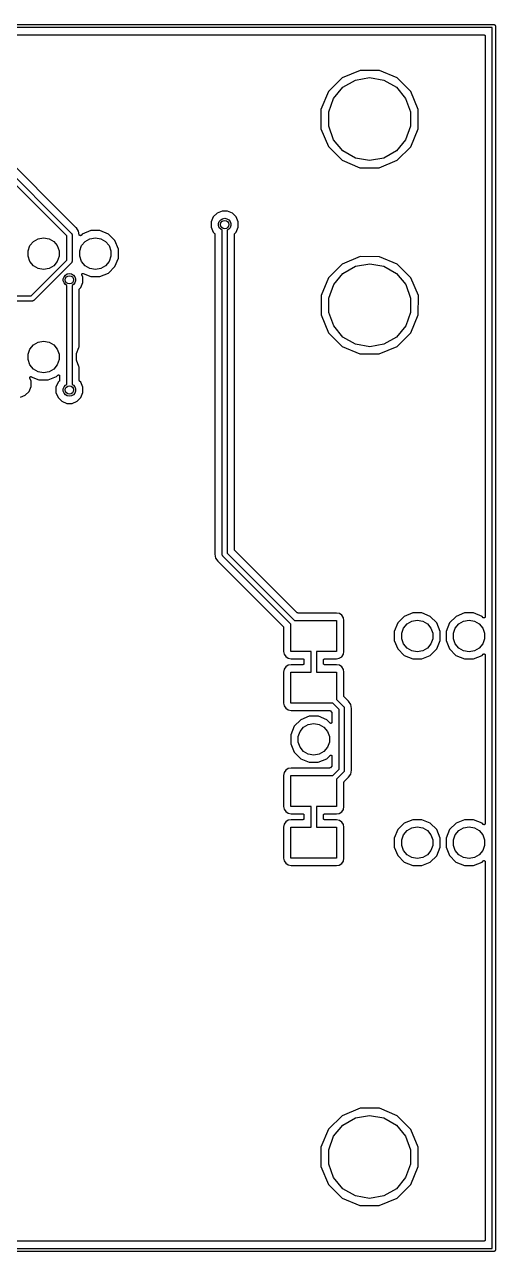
# Model space of a CAD drawing. Extents: x 85 to 212, y -151 to -91.
# Drawn here: x 188.8 to 211.6, y -150.8 to -91.4 of the extents above; entities that cross this region are included whole.
import ezdxf

# ---------------------------------------------------------------- set-up
doc = ezdxf.new("R2010")
doc.units = 0
doc.header["$MEASUREMENT"] = 0
doc.layers.add('BLACK', color=7, linetype='CONTINUOUS')

msp = doc.modelspace()

# ---------------------------------------------------------------- linework, layer by layer
at = {"layer": 'Black'}
for p, q in [((85.5, -91.425), (211.5, -91.425)), ((211.425, -91.575), (85.575, -91.575)), ((85.975, -91.925), (211.025, -91.925)), ((211.025, -91.925), (211.029, -91.9258)), ((211.029, -91.9258), (211.034, -91.9258)), ((211.034, -91.9258), (211.038, -91.9273)), ((211.038, -91.9273), (211.042, -91.928)), ((211.042, -91.928), (211.046, -91.9302)), ((211.046, -91.9302), (211.05, -91.9317)), ((211.05, -91.9317), (211.053, -91.9345)), ((211.053, -91.9345), (211.057, -91.9367)), ((211.057, -91.9367), (211.06, -91.94)), ((211.06, -91.94), (211.063, -91.9429)), ((211.063, -91.9429), (211.065, -91.9466)), ((211.065, -91.9466), (211.068, -91.95)), ((211.068, -91.95), (211.07, -91.9541)), ((211.07, -91.9541), (211.072, -91.9579)), ((211.072, -91.9579), (211.073, -91.9622)), ((211.073, -91.9622), (211.074, -91.9663)), ((211.074, -91.9663), (211.074, -91.9707)), ((211.074, -91.9707), (211.075, -91.975)), ((211.075, -91.975), (211.075, -120.082)), ((211.425, -150.625), (211.425, -91.575)), ((211.5, -91.425), (211.506, -91.4261)), ((211.506, -91.4261), (211.513, -91.4261)), ((211.513, -91.4261), (211.519, -91.4284)), ((211.519, -91.4284), (211.526, -91.4295)), ((211.526, -91.4295), (211.531, -91.4328)), ((211.531, -91.4328), (211.537, -91.435)), ((211.537, -91.435), (211.543, -91.4393)), ((211.543, -91.4393), (211.548, -91.4425)), ((211.548, -91.4425), (211.552, -91.4476)), ((211.552, -91.4476), (211.557, -91.4518)), ((211.557, -91.4518), (211.561, -91.4575)), ((211.561, -91.4575), (211.565, -91.4625)), ((211.565, -91.4625), (211.567, -91.4687)), ((211.567, -91.4687), (211.57, -91.4743)), ((211.57, -91.4743), (211.572, -91.4808)), ((211.572, -91.4808), (211.574, -91.487)), ((211.574, -91.487), (211.574, -91.4935)), ((211.574, -91.4935), (211.575, -91.5)), ((211.575, -91.5), (211.575, -150.7)), ((205.035, -93.6496), (204.171, -94.0066)), ((205.969, -93.6504), (205.035, -93.6496)), ((206.833, -94.0089), (205.969, -93.6504)), ((204.171, -94.0066), (203.509, -94.6671)), ((204.21, -94.4621), (204.813, -94.1134)), ((204.813, -94.1134), (205.5, -93.9924)), ((205.5, -93.9924), (206.187, -94.1134)), ((206.187, -94.1134), (206.79, -94.4621)), ((207.493, -94.6706), (206.833, -94.0089)), ((203.509, -94.6671), (203.15, -95.5305)), ((203.761, -94.9962), (204.21, -94.4621)), ((206.79, -94.4621), (207.239, -94.9962)), ((207.85, -95.5346), (207.493, -94.6706)), ((203.15, -95.5305), (203.15, -96.4654)), ((203.523, -95.6514), (203.761, -94.9962)), ((207.239, -94.9962), (207.477, -95.6514)), ((207.85, -96.4695), (207.85, -95.5346)), ((203.523, -96.3486), (203.523, -95.6514)), ((207.477, -95.6514), (207.477, -96.3486)), ((191.332, -101.261), (186.739, -96.6676)), ((203.15, -96.4654), (203.507, -97.3294)), ((203.761, -97.0038), (203.523, -96.3486)), ((207.477, -96.3486), (207.239, -97.0038)), ((207.491, -97.3329), (207.85, -96.4695)), ((190.875, -101.652), (186.348, -97.125)), ((186.488, -96.9116), (191.088, -101.512)), ((203.507, -97.3294), (204.167, -97.9911)), ((204.21, -97.5379), (203.761, -97.0038)), ((207.239, -97.0038), (206.79, -97.5379)), ((206.829, -97.9934), (207.491, -97.3329)), ((204.813, -97.8866), (204.21, -97.5379)), ((205.5, -98.0076), (204.813, -97.8866)), ((206.187, -97.8866), (205.5, -98.0076)), ((206.79, -97.5379), (206.187, -97.8866)), ((204.167, -97.9911), (205.031, -98.3496)), ((205.031, -98.3496), (205.965, -98.3504)), ((205.965, -98.3504), (206.829, -97.9934)), ((197.949, -100.731), (197.85, -100.97)), ((198.132, -100.549), (197.949, -100.731)), ((198.371, -100.45), (198.132, -100.549)), ((198.239, -100.949), (198.306, -100.869)), ((198.306, -100.869), (198.397, -100.817)), ((198.63, -100.45), (198.371, -100.45)), ((198.397, -100.817), (198.5, -100.799)), ((198.5, -100.799), (198.603, -100.817)), ((198.603, -100.817), (198.694, -100.869)), ((198.869, -100.549), (198.63, -100.45)), ((198.694, -100.869), (198.761, -100.949)), ((199.051, -100.732), (198.869, -100.549)), ((199.15, -100.971), (199.051, -100.732)), ((191.336, -101.266), (191.332, -101.261)), ((191.438, -101.419), (191.336, -101.266)), ((191.336, -101.266), (191.336, -101.266)), ((191.474, -101.599), (191.438, -101.419)), ((192.031, -101.391), (191.622, -101.56)), ((192.473, -101.392), (192.031, -101.391)), ((192.882, -101.561), (192.473, -101.392)), ((197.85, -100.97), (197.85, -101.229)), ((197.85, -101.229), (197.949, -101.468)), ((197.949, -101.468), (198.01, -101.53)), ((198.203, -101.048), (198.239, -100.949)), ((198.203, -101.152), (198.203, -101.048)), ((198.239, -101.251), (198.203, -101.152)), ((198.306, -101.331), (198.239, -101.251)), ((198.375, -101.37), (198.306, -101.331)), ((198.375, -117.05), (198.375, -101.37)), ((198.694, -101.331), (198.625, -101.37)), ((198.625, -101.37), (198.625, -116.998)), ((198.761, -101.251), (198.694, -101.331)), ((198.761, -100.949), (198.797, -101.048)), ((198.797, -101.152), (198.761, -101.251)), ((198.797, -101.048), (198.797, -101.152)), ((198.99, -101.53), (199.051, -101.469)), ((199.051, -101.469), (199.15, -101.23)), ((199.15, -101.23), (199.15, -100.971)), ((189.089, -102.121), (189.259, -101.918)), ((189.259, -101.918), (189.489, -101.785)), ((189.489, -101.785), (189.751, -101.739)), ((189.751, -101.739), (190.013, -101.785)), ((190.013, -101.785), (190.243, -101.918)), ((190.243, -101.918), (190.414, -102.121)), ((190.875, -102.823), (190.875, -101.652)), ((191.088, -101.512), (191.092, -101.516)), ((191.092, -101.516), (191.096, -101.52)), ((191.096, -101.52), (191.104, -101.534)), ((191.104, -101.534), (191.113, -101.547)), ((191.113, -101.547), (191.115, -101.552)), ((191.115, -101.552), (191.117, -101.557)), ((191.117, -101.557), (191.12, -101.573)), ((191.12, -101.573), (191.125, -101.589)), ((191.125, -101.589), (191.124, -101.595)), ((191.124, -101.595), (191.125, -101.6)), ((191.125, -101.6), (191.125, -102.875)), ((191.474, -101.6), (191.474, -101.599)), ((191.474, -101.602), (191.474, -101.6)), ((191.477, -101.608), (191.474, -101.602)), ((191.48, -101.615), (191.477, -101.608)), ((191.481, -101.616), (191.48, -101.615)), ((191.482, -101.617), (191.481, -101.616)), ((191.487, -101.622), (191.482, -101.617)), ((191.491, -101.628), (191.487, -101.622)), ((191.493, -101.629), (191.491, -101.628)), ((191.494, -101.63), (191.493, -101.629)), ((191.5, -101.633), (191.494, -101.63)), ((191.507, -101.636), (191.5, -101.633)), ((191.508, -101.636), (191.507, -101.636)), ((191.51, -101.637), (191.508, -101.636)), ((191.517, -101.638), (191.51, -101.637)), ((191.524, -101.639), (191.517, -101.638)), ((191.525, -101.638), (191.524, -101.639)), ((191.527, -101.639), (191.525, -101.638)), ((191.534, -101.637), (191.527, -101.639)), ((191.541, -101.635), (191.534, -101.637)), ((191.542, -101.635), (191.541, -101.635)), ((191.544, -101.634), (191.542, -101.635)), ((191.55, -101.63), (191.544, -101.634)), ((191.556, -101.626), (191.55, -101.63)), ((191.557, -101.625), (191.556, -101.626)), ((191.558, -101.624), (191.557, -101.625)), ((191.622, -101.56), (191.558, -101.624)), ((191.589, -102.121), (191.759, -101.918)), ((191.759, -101.918), (191.989, -101.785)), ((191.989, -101.785), (192.251, -101.739)), ((192.251, -101.739), (192.513, -101.785)), ((192.513, -101.785), (192.743, -101.918)), ((192.743, -101.918), (192.914, -102.121)), ((193.194, -101.875), (192.882, -101.561)), ((193.363, -102.283), (193.194, -101.875)), ((198.01, -101.53), (198.012, -101.531)), ((198.012, -101.531), (198.013, -101.533)), ((198.013, -101.533), (198.017, -101.538)), ((198.017, -101.538), (198.02, -101.544)), ((198.02, -101.544), (198.021, -101.546)), ((198.021, -101.546), (198.022, -101.548)), ((198.022, -101.548), (198.023, -101.554)), ((198.023, -101.554), (198.025, -101.561)), ((198.025, -101.561), (198.025, -101.563)), ((198.025, -101.563), (198.025, -101.565)), ((198.025, -101.565), (198.025, -117.045)), ((198.975, -101.561), (198.977, -101.554)), ((198.975, -101.563), (198.975, -101.561)), ((198.975, -101.565), (198.975, -101.563)), ((198.975, -105.479), (198.975, -101.565)), ((198.977, -101.554), (198.978, -101.548)), ((198.978, -101.548), (198.979, -101.546)), ((198.979, -101.546), (198.98, -101.544)), ((198.98, -101.544), (198.983, -101.538)), ((198.983, -101.538), (198.987, -101.533)), ((198.987, -101.533), (198.988, -101.531)), ((198.988, -101.531), (198.99, -101.53)), ((188.998, -102.371), (189.089, -102.121)), ((188.998, -102.636), (188.998, -102.371)), ((189.089, -102.886), (188.998, -102.636)), ((190.414, -102.121), (190.504, -102.371)), ((190.504, -102.636), (190.414, -102.886)), ((190.504, -102.371), (190.504, -102.636)), ((191.498, -102.371), (191.589, -102.121)), ((191.498, -102.636), (191.498, -102.371)), ((191.589, -102.886), (191.498, -102.636)), ((192.914, -102.121), (193.004, -102.371)), ((193.004, -102.636), (192.914, -102.886)), ((193.004, -102.371), (193.004, -102.636)), ((193.363, -102.726), (193.363, -102.283)), ((205.036, -102.653), (204.172, -103.01)), ((205.971, -102.654), (205.036, -102.653)), ((206.834, -103.013), (205.971, -102.654)), ((189.259, -103.09), (189.089, -102.886)), ((189.148, -104.55), (190.875, -102.823)), ((189.489, -103.222), (189.259, -103.09)), ((191.088, -102.963), (189.288, -104.763)), ((189.751, -103.269), (189.489, -103.222)), ((190.013, -103.222), (189.751, -103.269)), ((190.243, -103.09), (190.013, -103.222)), ((190.414, -102.886), (190.243, -103.09)), ((191.092, -102.959), (191.088, -102.963)), ((191.096, -102.955), (191.092, -102.959)), ((191.104, -102.941), (191.096, -102.955)), ((191.113, -102.928), (191.104, -102.941)), ((191.115, -102.923), (191.113, -102.928)), ((191.117, -102.918), (191.115, -102.923)), ((191.12, -102.902), (191.117, -102.918)), ((191.125, -102.886), (191.12, -102.902)), ((191.125, -102.875), (191.124, -102.88)), ((191.124, -102.88), (191.125, -102.886)), ((191.759, -103.09), (191.589, -102.886)), ((191.989, -103.222), (191.759, -103.09)), ((192.251, -103.269), (191.989, -103.222)), ((192.513, -103.222), (192.251, -103.269)), ((192.743, -103.09), (192.513, -103.222)), ((192.914, -102.886), (192.743, -103.09)), ((192.88, -103.447), (193.193, -103.134)), ((193.193, -103.134), (193.363, -102.726)), ((204.172, -103.01), (203.51, -103.671)), ((204.211, -103.466), (204.814, -103.117)), ((204.814, -103.117), (205.501, -102.996)), ((205.501, -102.996), (206.188, -103.117)), ((206.188, -103.117), (206.792, -103.466)), ((207.494, -103.674), (206.834, -103.013)), ((190.703, -103.723), (190.739, -103.624)), ((190.703, -103.827), (190.703, -103.723)), ((190.739, -103.926), (190.703, -103.827)), ((190.739, -103.624), (190.806, -103.544)), ((190.806, -103.544), (190.897, -103.492)), ((190.897, -103.492), (191, -103.474)), ((191, -103.474), (191.103, -103.492)), ((191.103, -103.492), (191.194, -103.544)), ((191.194, -103.544), (191.261, -103.624)), ((191.261, -103.624), (191.297, -103.723)), ((191.297, -103.827), (191.261, -103.926)), ((191.297, -103.723), (191.297, -103.827)), ((191.599, -103.507), (191.6, -103.501)), ((191.599, -103.514), (191.599, -103.507)), ((191.599, -103.516), (191.599, -103.514)), ((191.599, -103.518), (191.599, -103.516)), ((191.601, -103.524), (191.599, -103.518)), ((191.6, -103.501), (191.601, -103.499)), ((191.601, -103.497), (191.604, -103.491)), ((191.601, -103.499), (191.601, -103.497)), ((191.602, -103.531), (191.601, -103.524)), ((191.65, -103.646), (191.602, -103.531)), ((191.604, -103.491), (191.606, -103.485)), ((191.606, -103.485), (191.608, -103.483)), ((191.608, -103.483), (191.609, -103.481)), ((191.609, -103.481), (191.614, -103.477)), ((191.614, -103.477), (191.618, -103.472)), ((191.618, -103.472), (191.62, -103.471)), ((191.62, -103.471), (191.622, -103.469)), ((191.622, -103.469), (191.628, -103.467)), ((191.628, -103.467), (191.634, -103.464)), ((191.634, -103.464), (191.636, -103.464)), ((191.636, -103.464), (191.638, -103.463)), ((191.638, -103.463), (191.644, -103.462)), ((191.644, -103.462), (191.651, -103.462)), ((191.65, -103.905), (191.65, -103.646)), ((191.651, -103.462), (191.653, -103.462)), ((191.653, -103.462), (191.655, -103.462)), ((191.655, -103.462), (191.661, -103.464)), ((191.661, -103.464), (191.668, -103.465)), ((191.668, -103.465), (192.029, -103.615)), ((192.029, -103.615), (192.471, -103.616)), ((192.471, -103.616), (192.88, -103.447)), ((203.51, -103.671), (203.152, -104.534)), ((203.762, -104), (204.211, -103.466)), ((206.792, -103.466), (207.24, -104)), ((207.852, -104.538), (207.494, -103.674)), ((190.806, -104.006), (190.739, -103.926)), ((190.875, -104.045), (190.806, -104.006)), ((190.875, -108.83), (190.875, -104.045)), ((191.194, -104.006), (191.125, -104.045)), ((191.125, -104.045), (191.125, -108.83)), ((191.261, -103.926), (191.194, -104.006)), ((191.475, -104.236), (191.477, -104.229)), ((191.475, -104.238), (191.475, -104.236)), ((191.475, -104.24), (191.475, -104.238)), ((191.475, -107.011), (191.475, -104.24)), ((191.477, -104.229), (191.478, -104.223)), ((191.478, -104.223), (191.479, -104.221)), ((191.479, -104.221), (191.48, -104.219)), ((191.48, -104.219), (191.483, -104.213)), ((191.483, -104.213), (191.487, -104.208)), ((191.487, -104.208), (191.488, -104.206)), ((191.488, -104.206), (191.49, -104.205)), ((191.49, -104.205), (191.551, -104.144)), ((191.551, -104.144), (191.65, -103.905)), ((203.524, -104.655), (203.762, -104)), ((207.24, -104), (207.478, -104.655)), ((188.025, -104.55), (189.148, -104.55)), ((189.2, -104.8), (188.077, -104.8)), ((189.205, -104.799), (189.2, -104.8)), ((189.211, -104.8), (189.205, -104.799)), ((189.227, -104.795), (189.211, -104.8)), ((189.243, -104.792), (189.227, -104.795)), ((189.248, -104.79), (189.243, -104.792)), ((189.253, -104.788), (189.248, -104.79)), ((189.266, -104.779), (189.253, -104.788)), ((189.28, -104.771), (189.266, -104.779)), ((189.284, -104.767), (189.28, -104.771)), ((189.288, -104.763), (189.284, -104.767)), ((203.152, -104.534), (203.151, -105.469)), ((203.524, -105.352), (203.524, -104.655)), ((207.478, -104.655), (207.478, -105.352)), ((207.851, -105.473), (207.852, -104.538)), ((198.975, -116.833), (198.975, -105.479)), ((203.151, -105.469), (203.508, -106.333)), ((203.762, -106.007), (203.524, -105.352)), ((207.478, -105.352), (207.24, -106.007)), ((207.492, -106.337), (207.851, -105.473)), ((204.211, -106.542), (203.762, -106.007)), ((207.24, -106.007), (206.792, -106.542)), ((189.259, -106.918), (189.489, -106.785)), ((189.489, -106.785), (189.751, -106.739)), ((189.751, -106.739), (190.013, -106.785)), ((190.013, -106.785), (190.243, -106.918)), ((203.508, -106.333), (204.168, -106.995)), ((204.814, -106.89), (204.211, -106.542)), ((206.792, -106.542), (206.188, -106.89)), ((206.831, -106.997), (207.492, -106.337)), ((188.998, -107.371), (189.089, -107.121)), ((188.998, -107.636), (188.998, -107.371)), ((189.089, -107.121), (189.259, -106.918)), ((190.243, -106.918), (190.414, -107.121)), ((190.414, -107.121), (190.504, -107.371)), ((190.504, -107.371), (190.504, -107.636)), ((191.34, -107.343), (191.45, -107.041)), ((191.34, -107.664), (191.34, -107.343)), ((191.45, -107.041), (191.475, -107.011)), ((204.168, -106.995), (205.032, -107.353)), ((205.501, -107.011), (204.814, -106.89)), ((205.032, -107.353), (205.966, -107.354)), ((206.188, -106.89), (205.501, -107.011)), ((205.966, -107.354), (206.831, -106.997)), ((189.089, -107.886), (188.998, -107.636)), ((189.259, -108.09), (189.089, -107.886)), ((190.414, -107.886), (190.243, -108.09)), ((190.504, -107.636), (190.414, -107.886)), ((191.45, -107.966), (191.34, -107.664)), ((191.475, -107.996), (191.45, -107.966)), ((191.475, -108.635), (191.475, -107.996)), ((189.086, -108.509), (189.087, -108.502)), ((189.087, -108.511), (189.086, -108.509)), ((189.087, -108.496), (189.088, -108.494)), ((189.087, -108.502), (189.087, -108.496)), ((189.087, -108.513), (189.087, -108.511)), ((189.088, -108.519), (189.087, -108.513)), ((189.088, -108.491), (189.091, -108.486)), ((189.088, -108.494), (189.088, -108.491)), ((189.09, -108.526), (189.088, -108.519)), ((189.15, -108.671), (189.09, -108.526)), ((189.091, -108.486), (189.094, -108.48)), ((189.094, -108.48), (189.095, -108.478)), ((189.095, -108.478), (189.096, -108.476)), ((189.096, -108.476), (189.101, -108.472)), ((189.101, -108.472), (189.106, -108.467)), ((189.106, -108.467), (189.108, -108.466)), ((189.108, -108.466), (189.109, -108.464)), ((189.109, -108.464), (189.115, -108.462)), ((189.115, -108.462), (189.121, -108.459)), ((189.121, -108.459), (189.123, -108.458)), ((189.123, -108.458), (189.125, -108.458)), ((189.125, -108.458), (189.132, -108.457)), ((189.132, -108.457), (189.138, -108.456)), ((189.138, -108.456), (189.14, -108.457)), ((189.14, -108.457), (189.143, -108.457)), ((189.143, -108.457), (189.149, -108.459)), ((189.149, -108.459), (189.155, -108.46)), ((189.155, -108.46), (189.529, -108.615)), ((189.489, -108.222), (189.259, -108.09)), ((189.751, -108.269), (189.489, -108.222)), ((190.013, -108.222), (189.751, -108.269)), ((189.971, -108.616), (190.38, -108.447)), ((190.243, -108.09), (190.013, -108.222)), ((190.38, -108.447), (190.44, -108.387)), ((190.44, -108.387), (190.445, -108.384)), ((190.445, -108.384), (190.45, -108.38)), ((190.45, -108.38), (190.452, -108.379)), ((190.452, -108.379), (190.454, -108.378)), ((190.454, -108.378), (190.46, -108.376)), ((190.46, -108.376), (190.466, -108.374)), ((190.466, -108.374), (190.469, -108.374)), ((190.469, -108.374), (190.471, -108.373)), ((190.471, -108.373), (190.477, -108.374)), ((190.477, -108.374), (190.484, -108.374)), ((190.484, -108.374), (190.486, -108.374)), ((190.486, -108.374), (190.488, -108.375)), ((190.488, -108.375), (190.494, -108.377)), ((190.494, -108.377), (190.5, -108.38)), ((190.5, -108.38), (190.502, -108.381)), ((190.502, -108.381), (190.504, -108.382)), ((190.504, -108.382), (190.508, -108.387)), ((190.508, -108.387), (190.513, -108.391)), ((190.513, -108.391), (190.514, -108.393)), ((190.514, -108.393), (190.516, -108.394)), ((190.516, -108.394), (190.519, -108.4)), ((190.519, -108.4), (190.522, -108.406)), ((190.522, -108.406), (190.522, -108.408)), ((190.522, -108.408), (190.523, -108.41)), ((190.523, -108.41), (190.524, -108.416)), ((190.524, -108.416), (190.525, -108.423)), ((190.525, -108.423), (190.525, -108.635)), ((188.868, -109.351), (189.051, -109.169)), ((189.051, -109.169), (189.15, -108.93)), ((189.15, -108.93), (189.15, -108.671)), ((189.529, -108.615), (189.971, -108.616)), ((190.449, -108.731), (190.35, -108.97)), ((190.35, -108.97), (190.35, -109.229)), ((190.51, -108.67), (190.449, -108.731)), ((190.512, -108.669), (190.51, -108.67)), ((190.513, -108.667), (190.512, -108.669)), ((190.517, -108.662), (190.513, -108.667)), ((190.52, -108.656), (190.517, -108.662)), ((190.521, -108.654), (190.52, -108.656)), ((190.522, -108.652), (190.521, -108.654)), ((190.523, -108.646), (190.522, -108.652)), ((190.525, -108.639), (190.523, -108.646)), ((190.525, -108.635), (190.525, -108.637)), ((190.525, -108.637), (190.525, -108.639)), ((190.703, -109.048), (190.739, -108.949)), ((190.703, -109.152), (190.703, -109.048)), ((190.739, -109.251), (190.703, -109.152)), ((190.739, -108.949), (190.806, -108.869)), ((190.806, -108.869), (190.875, -108.83)), ((191.125, -108.83), (191.194, -108.869)), ((191.194, -108.869), (191.261, -108.949)), ((191.261, -108.949), (191.297, -109.048)), ((191.297, -109.152), (191.261, -109.251)), ((191.297, -109.048), (191.297, -109.152)), ((191.475, -108.637), (191.475, -108.635)), ((191.475, -108.639), (191.475, -108.637)), ((191.477, -108.646), (191.475, -108.639)), ((191.478, -108.652), (191.477, -108.646)), ((191.479, -108.654), (191.478, -108.652)), ((191.48, -108.656), (191.479, -108.654)), ((191.483, -108.662), (191.48, -108.656)), ((191.487, -108.667), (191.483, -108.662)), ((191.488, -108.669), (191.487, -108.667)), ((191.49, -108.67), (191.488, -108.669)), ((191.551, -108.732), (191.49, -108.67)), ((191.65, -108.971), (191.551, -108.732)), ((191.65, -109.23), (191.65, -108.971)), ((188.629, -109.45), (188.868, -109.351)), ((190.35, -109.229), (190.449, -109.468)), ((190.449, -109.468), (190.631, -109.651)), ((190.631, -109.651), (190.87, -109.75)), ((190.806, -109.331), (190.739, -109.251)), ((190.897, -109.383), (190.806, -109.331)), ((190.87, -109.75), (191.129, -109.75)), ((191, -109.401), (190.897, -109.383)), ((191.103, -109.383), (191, -109.401)), ((191.194, -109.331), (191.103, -109.383)), ((191.129, -109.75), (191.368, -109.651)), ((191.261, -109.251), (191.194, -109.331)), ((191.368, -109.651), (191.551, -109.469)), ((191.551, -109.469), (191.65, -109.23)), ((198.975, -116.835), (198.975, -116.833)), ((198.975, -116.837), (198.975, -116.835)), ((198.977, -116.843), (198.975, -116.837)), ((198.978, -116.85), (198.977, -116.843)), ((198.979, -116.852), (198.978, -116.85)), ((198.98, -116.854), (198.979, -116.852)), ((198.983, -116.859), (198.98, -116.854)), ((198.987, -116.865), (198.983, -116.859)), ((198.988, -116.866), (198.987, -116.865)), ((198.99, -116.868), (198.988, -116.866)), ((201.999, -119.878), (198.99, -116.868)), ((198.025, -117.045), (198.062, -117.231)), ((198.062, -117.231), (198.168, -117.389)), ((198.168, -117.389), (201.328, -120.549)), ((198.376, -117.055), (198.375, -117.05)), ((198.375, -117.061), (198.376, -117.055)), ((198.38, -117.077), (198.375, -117.061)), ((198.383, -117.093), (198.38, -117.077)), ((198.385, -117.098), (198.383, -117.093)), ((198.387, -117.103), (198.385, -117.098)), ((198.396, -117.116), (198.387, -117.103)), ((198.404, -117.13), (198.396, -117.116)), ((198.408, -117.134), (198.404, -117.13)), ((198.412, -117.138), (198.408, -117.134)), ((201.7, -120.427), (198.412, -117.138)), ((198.625, -116.998), (201.877, -120.25)), ((202.001, -119.879), (201.999, -119.878)), ((202.002, -119.88), (202.001, -119.879)), ((202.008, -119.884), (202.002, -119.88)), ((202.013, -119.887), (202.008, -119.884)), ((202.016, -119.888), (202.013, -119.887)), ((201.7, -121.75), (201.7, -120.427)), ((201.877, -120.25), (203.9, -120.25)), ((202.018, -119.889), (202.016, -119.888)), ((202.024, -119.89), (202.018, -119.889)), ((202.03, -119.892), (202.024, -119.89)), ((202.032, -119.892), (202.03, -119.892)), ((202.035, -119.892), (202.032, -119.892)), ((203.895, -119.892), (202.035, -119.892)), ((204.039, -119.921), (203.895, -119.892)), ((203.9, -120.25), (203.9, -121.75)), ((204.156, -120.001), (204.039, -119.921)), ((204.233, -120.121), (204.156, -120.001)), ((204.258, -120.255), (204.233, -120.121)), ((204.258, -121.23), (204.258, -120.255)), ((206.858, -120.369), (206.688, -120.778)), ((207.171, -120.057), (206.858, -120.369)), ((207.138, -120.618), (207.308, -120.414)), ((207.58, -119.888), (207.171, -120.057)), ((207.308, -120.414), (207.538, -120.281)), ((207.538, -120.281), (207.8, -120.235)), ((208.022, -119.888), (207.58, -119.888)), ((207.8, -120.235), (208.062, -120.281)), ((208.431, -120.058), (208.022, -119.888)), ((208.062, -120.281), (208.292, -120.414)), ((208.292, -120.414), (208.462, -120.618)), ((208.743, -120.371), (208.431, -120.058)), ((208.912, -120.78), (208.743, -120.371)), ((209.358, -120.369), (209.188, -120.778)), ((209.671, -120.057), (209.358, -120.369)), ((209.638, -120.618), (209.808, -120.414)), ((210.08, -119.888), (209.671, -120.057)), ((209.808, -120.414), (210.038, -120.281)), ((210.038, -120.281), (210.3, -120.235)), ((210.522, -119.888), (210.08, -119.888)), ((210.3, -120.235), (210.562, -120.281)), ((210.931, -120.058), (210.522, -119.888)), ((210.562, -120.281), (210.792, -120.414)), ((210.792, -120.414), (210.962, -120.618)), ((210.99, -120.117), (210.931, -120.058)), ((210.995, -120.121), (210.99, -120.117)), ((211, -120.125), (210.995, -120.121)), ((211.002, -120.126), (211, -120.125)), ((211.004, -120.127), (211.002, -120.126)), ((211.01, -120.129), (211.004, -120.127)), ((211.016, -120.131), (211.01, -120.129)), ((211.018, -120.131), (211.016, -120.131)), ((211.021, -120.131), (211.018, -120.131)), ((211.027, -120.131), (211.021, -120.131)), ((211.034, -120.131), (211.027, -120.131)), ((211.036, -120.13), (211.034, -120.131)), ((211.038, -120.13), (211.036, -120.13)), ((211.044, -120.127), (211.038, -120.13)), ((211.05, -120.125), (211.044, -120.127)), ((211.052, -120.123), (211.05, -120.125)), ((211.054, -120.122), (211.052, -120.123)), ((211.058, -120.118), (211.054, -120.122)), ((211.063, -120.114), (211.058, -120.118)), ((211.064, -120.112), (211.063, -120.114)), ((211.066, -120.11), (211.064, -120.112)), ((211.069, -120.104), (211.066, -120.11)), ((211.072, -120.099), (211.069, -120.104)), ((211.073, -120.094), (211.072, -120.096)), ((211.072, -120.096), (211.072, -120.099)), ((211.074, -120.088), (211.073, -120.094)), ((211.075, -120.082), (211.074, -120.088)), ((201.328, -120.549), (201.329, -120.551)), ((201.329, -120.551), (201.33, -120.552)), ((201.33, -120.552), (201.334, -120.558)), ((201.334, -120.558), (201.337, -120.563)), ((201.337, -120.563), (201.338, -120.566)), ((201.338, -120.566), (201.339, -120.568)), ((201.339, -120.568), (201.34, -120.574)), ((201.34, -120.574), (201.342, -120.58)), ((201.342, -120.58), (201.342, -120.582)), ((201.342, -120.582), (201.342, -120.585)), ((201.342, -120.585), (201.342, -121.745)), ((206.688, -120.778), (206.688, -121.22)), ((207.047, -120.867), (207.138, -120.618)), ((207.047, -121.133), (207.047, -120.867)), ((208.462, -120.618), (208.553, -120.867)), ((208.553, -120.867), (208.553, -121.133)), ((208.912, -121.222), (208.912, -120.78)), ((209.188, -120.778), (209.188, -121.22)), ((209.547, -120.867), (209.638, -120.618)), ((209.547, -121.133), (209.547, -120.867)), ((210.962, -120.618), (211.053, -120.867)), ((211.053, -120.867), (211.053, -121.133)), ((204.258, -121.745), (204.258, -121.23)), ((206.688, -121.22), (206.857, -121.629)), ((206.857, -121.629), (207.169, -121.942)), ((207.138, -121.382), (207.047, -121.133)), ((207.308, -121.586), (207.138, -121.382)), ((207.538, -121.719), (207.308, -121.586)), ((208.292, -121.586), (208.062, -121.719)), ((208.462, -121.382), (208.292, -121.586)), ((208.429, -121.943), (208.742, -121.631)), ((208.553, -121.133), (208.462, -121.382)), ((208.742, -121.631), (208.912, -121.222)), ((209.188, -121.22), (209.357, -121.629)), ((209.357, -121.629), (209.669, -121.942)), ((209.638, -121.382), (209.547, -121.133)), ((209.808, -121.586), (209.638, -121.382)), ((210.038, -121.719), (209.808, -121.586)), ((210.792, -121.586), (210.562, -121.719)), ((210.962, -121.382), (210.792, -121.586)), ((211.053, -121.133), (210.962, -121.382)), ((201.342, -121.745), (201.367, -121.879)), ((201.367, -121.879), (201.444, -121.999)), ((201.444, -121.999), (201.561, -122.079)), ((201.561, -122.079), (201.705, -122.108)), ((202.675, -121.75), (201.7, -121.75)), ((201.705, -122.108), (202.275, -122.108)), ((202.275, -122.108), (202.279, -122.109)), ((202.279, -122.109), (202.284, -122.109)), ((202.284, -122.109), (202.288, -122.11)), ((202.288, -122.11), (202.292, -122.111)), ((202.292, -122.111), (202.296, -122.113)), ((202.296, -122.113), (202.3, -122.115)), ((202.3, -122.115), (202.303, -122.117)), ((202.303, -122.117), (202.307, -122.12)), ((202.307, -122.12), (202.31, -122.123)), ((202.31, -122.123), (202.313, -122.126)), ((202.313, -122.126), (202.315, -122.129)), ((202.315, -122.129), (202.318, -122.133)), ((202.318, -122.133), (202.32, -122.137)), ((202.32, -122.137), (202.322, -122.141)), ((202.322, -122.141), (202.323, -122.145)), ((202.323, -122.145), (202.324, -122.149)), ((202.324, -122.149), (202.324, -122.154)), ((202.324, -122.154), (202.325, -122.158)), ((202.325, -122.158), (202.325, -122.342)), ((202.675, -122), (202.675, -121.75)), ((202.675, -122.75), (202.675, -122)), ((203.9, -121.75), (202.925, -121.75)), ((202.925, -121.75), (202.925, -122)), ((202.925, -122), (202.925, -122.75)), ((203.275, -122.158), (203.276, -122.154)), ((203.275, -122.342), (203.275, -122.158)), ((203.276, -122.149), (203.277, -122.145)), ((203.276, -122.154), (203.276, -122.149)), ((203.277, -122.145), (203.278, -122.141)), ((203.278, -122.141), (203.28, -122.137)), ((203.28, -122.137), (203.282, -122.133)), ((203.282, -122.133), (203.285, -122.129)), ((203.285, -122.129), (203.287, -122.126)), ((203.287, -122.126), (203.29, -122.123)), ((203.29, -122.123), (203.293, -122.12)), ((203.293, -122.12), (203.297, -122.117)), ((203.297, -122.117), (203.3, -122.115)), ((203.3, -122.115), (203.304, -122.113)), ((203.304, -122.113), (203.308, -122.111)), ((203.308, -122.111), (203.312, -122.11)), ((203.312, -122.11), (203.316, -122.109)), ((203.316, -122.109), (203.321, -122.109)), ((203.321, -122.109), (203.325, -122.108)), ((203.325, -122.108), (203.895, -122.108)), ((203.895, -122.108), (204.029, -122.083)), ((204.029, -122.083), (204.149, -122.006)), ((204.149, -122.006), (204.229, -121.889)), ((204.229, -121.889), (204.258, -121.745)), ((207.169, -121.942), (207.578, -122.112)), ((207.8, -121.765), (207.538, -121.719)), ((207.578, -122.112), (208.02, -122.112)), ((208.062, -121.719), (207.8, -121.765)), ((208.02, -122.112), (208.429, -121.943)), ((209.669, -121.942), (210.078, -122.112)), ((210.3, -121.765), (210.038, -121.719)), ((210.078, -122.112), (210.52, -122.112)), ((210.562, -121.719), (210.3, -121.765)), ((210.52, -122.112), (210.929, -121.943)), ((210.929, -121.943), (210.99, -121.883)), ((210.99, -121.883), (210.995, -121.879)), ((210.995, -121.879), (211, -121.875)), ((211, -121.875), (211.002, -121.874)), ((211.002, -121.874), (211.004, -121.873)), ((211.004, -121.873), (211.01, -121.871)), ((211.01, -121.871), (211.016, -121.869)), ((211.016, -121.869), (211.019, -121.869)), ((211.019, -121.869), (211.021, -121.868)), ((211.021, -121.868), (211.027, -121.869)), ((211.027, -121.869), (211.034, -121.869)), ((211.034, -121.869), (211.036, -121.87)), ((211.036, -121.87), (211.038, -121.87)), ((211.038, -121.87), (211.044, -121.873)), ((211.044, -121.873), (211.05, -121.875)), ((211.05, -121.875), (211.052, -121.876)), ((211.052, -121.876), (211.054, -121.877)), ((211.054, -121.877), (211.058, -121.882)), ((211.058, -121.882), (211.063, -121.886)), ((211.063, -121.886), (211.064, -121.888)), ((211.064, -121.888), (211.066, -121.89)), ((211.066, -121.89), (211.069, -121.895)), ((211.069, -121.895), (211.072, -121.901)), ((211.072, -121.901), (211.072, -121.903)), ((211.072, -121.903), (211.073, -121.905)), ((211.073, -121.905), (211.074, -121.912)), ((211.074, -121.912), (211.075, -121.918)), ((211.075, -121.918), (211.075, -130.082)), ((201.371, -122.611), (201.342, -122.755)), ((201.342, -122.755), (201.342, -124.245)), ((201.451, -122.494), (201.371, -122.611)), ((201.571, -122.417), (201.451, -122.494)), ((201.705, -122.392), (201.571, -122.417)), ((201.7, -124.25), (201.7, -122.75)), ((201.7, -122.75), (202.675, -122.75)), ((202.275, -122.392), (201.705, -122.392)), ((202.279, -122.391), (202.275, -122.392)), ((202.284, -122.391), (202.279, -122.391)), ((202.288, -122.39), (202.284, -122.391)), ((202.292, -122.389), (202.288, -122.39)), ((202.296, -122.387), (202.292, -122.389)), ((202.3, -122.385), (202.296, -122.387)), ((202.303, -122.383), (202.3, -122.385)), ((202.307, -122.38), (202.303, -122.383)), ((202.31, -122.377), (202.307, -122.38)), ((202.313, -122.374), (202.31, -122.377)), ((202.315, -122.371), (202.313, -122.374)), ((202.318, -122.367), (202.315, -122.371)), ((202.32, -122.363), (202.318, -122.367)), ((202.322, -122.359), (202.32, -122.363)), ((202.323, -122.355), (202.322, -122.359)), ((202.324, -122.351), (202.323, -122.355)), ((202.325, -122.342), (202.324, -122.346)), ((202.324, -122.346), (202.324, -122.351)), ((202.925, -122.75), (203.9, -122.75)), ((203.276, -122.346), (203.275, -122.342)), ((203.276, -122.351), (203.276, -122.346)), ((203.277, -122.355), (203.276, -122.351)), ((203.278, -122.359), (203.277, -122.355)), ((203.28, -122.363), (203.278, -122.359)), ((203.282, -122.367), (203.28, -122.363)), ((203.285, -122.371), (203.282, -122.367)), ((203.287, -122.374), (203.285, -122.371)), ((203.29, -122.377), (203.287, -122.374)), ((203.293, -122.38), (203.29, -122.377)), ((203.297, -122.383), (203.293, -122.38)), ((203.3, -122.385), (203.297, -122.383)), ((203.304, -122.387), (203.3, -122.385)), ((203.308, -122.389), (203.304, -122.387)), ((203.312, -122.39), (203.308, -122.389)), ((203.316, -122.391), (203.312, -122.39)), ((203.321, -122.391), (203.316, -122.391)), ((203.325, -122.392), (203.321, -122.391)), ((203.895, -122.392), (203.325, -122.392)), ((204.039, -122.421), (203.895, -122.392)), ((203.9, -122.75), (203.9, -124.073)), ((204.156, -122.501), (204.039, -122.421)), ((204.233, -122.621), (204.156, -122.501)), ((204.258, -122.755), (204.233, -122.621)), ((204.258, -123.915), (204.258, -122.755)), ((204.258, -123.918), (204.258, -123.915)), ((204.258, -123.92), (204.258, -123.918)), ((204.26, -123.926), (204.258, -123.92)), ((204.261, -123.932), (204.26, -123.926)), ((204.262, -123.934), (204.261, -123.932)), ((204.263, -123.937), (204.262, -123.934)), ((204.266, -123.942), (204.263, -123.937)), ((204.27, -123.948), (204.266, -123.942)), ((204.271, -123.949), (204.27, -123.948)), ((204.272, -123.951), (204.271, -123.949)), ((204.482, -124.161), (204.272, -123.951)), ((201.342, -124.245), (201.367, -124.379)), ((201.367, -124.379), (201.444, -124.499)), ((201.444, -124.499), (201.561, -124.579)), ((201.561, -124.579), (201.705, -124.608)), ((203.723, -124.25), (201.7, -124.25)), ((201.705, -124.608), (203.565, -124.608)), ((203.565, -124.608), (203.568, -124.608)), ((203.568, -124.608), (203.57, -124.608)), ((203.57, -124.608), (203.576, -124.61)), ((203.576, -124.61), (203.582, -124.611)), ((203.582, -124.611), (203.584, -124.612)), ((203.584, -124.612), (203.587, -124.613)), ((203.587, -124.613), (203.592, -124.616)), ((203.592, -124.616), (203.598, -124.62)), ((203.598, -124.62), (203.599, -124.621)), ((203.599, -124.621), (203.601, -124.622)), ((203.601, -124.622), (203.66, -124.682)), ((204.025, -124.552), (203.723, -124.25)), ((203.9, -124.073), (204.238, -124.412)), ((204.025, -127.448), (204.025, -124.552)), ((204.238, -124.412), (204.242, -124.416)), ((204.242, -124.416), (204.246, -124.42)), ((204.246, -124.42), (204.254, -124.434)), ((204.254, -124.434), (204.263, -124.447)), ((204.263, -124.447), (204.265, -124.452)), ((204.265, -124.452), (204.267, -124.457)), ((204.267, -124.457), (204.27, -124.473)), ((204.27, -124.473), (204.275, -124.489)), ((204.275, -124.489), (204.274, -124.495)), ((204.274, -124.495), (204.275, -124.5)), ((204.275, -124.5), (204.275, -127.5)), ((204.588, -124.319), (204.482, -124.161)), ((204.625, -124.505), (204.588, -124.319)), ((204.625, -127.495), (204.625, -124.505)), ((202.171, -125.057), (201.858, -125.369)), ((202.58, -124.888), (202.171, -125.057)), ((203.022, -124.888), (202.58, -124.888)), ((203.431, -125.058), (203.022, -124.888)), ((203.59, -125.217), (203.431, -125.058)), ((203.595, -125.221), (203.59, -125.217)), ((203.6, -125.225), (203.595, -125.221)), ((203.602, -125.226), (203.6, -125.225)), ((203.604, -125.227), (203.602, -125.226)), ((203.61, -125.229), (203.604, -125.227)), ((203.644, -125.227), (203.638, -125.23)), ((203.65, -125.225), (203.644, -125.227)), ((203.652, -125.224), (203.65, -125.225)), ((203.654, -125.223), (203.652, -125.224)), ((203.658, -125.218), (203.654, -125.223)), ((203.663, -125.214), (203.658, -125.218)), ((203.66, -124.682), (203.662, -124.684)), ((203.662, -124.684), (203.663, -124.685)), ((203.663, -124.685), (203.667, -124.691)), ((203.664, -125.212), (203.663, -125.214)), ((203.666, -125.21), (203.664, -125.212)), ((203.669, -125.204), (203.666, -125.21)), ((203.667, -124.691), (203.67, -124.696)), ((203.672, -125.199), (203.669, -125.204)), ((203.67, -124.696), (203.671, -124.698)), ((203.671, -124.698), (203.672, -124.7)), ((203.672, -124.7), (203.673, -124.707)), ((203.673, -125.195), (203.672, -125.197)), ((203.672, -125.197), (203.672, -125.199)), ((203.673, -124.707), (203.675, -124.713)), ((203.674, -125.188), (203.673, -125.195)), ((203.675, -125.182), (203.674, -125.188)), ((203.675, -124.713), (203.675, -124.715)), ((203.675, -124.715), (203.675, -124.717)), ((203.675, -124.717), (203.675, -125.182)), ((201.858, -125.369), (201.688, -125.778)), ((201.688, -125.778), (201.688, -126.22)), ((202.047, -125.867), (202.138, -125.618)), ((202.138, -125.618), (202.308, -125.414)), ((202.308, -125.414), (202.538, -125.281)), ((202.538, -125.281), (202.8, -125.235)), ((202.8, -125.235), (203.062, -125.281)), ((203.062, -125.281), (203.292, -125.414)), ((203.292, -125.414), (203.462, -125.618)), ((203.462, -125.618), (203.553, -125.867)), ((203.616, -125.231), (203.61, -125.229)), ((203.618, -125.231), (203.616, -125.231)), ((203.621, -125.231), (203.618, -125.231)), ((203.627, -125.231), (203.621, -125.231)), ((203.634, -125.231), (203.627, -125.231)), ((203.636, -125.23), (203.634, -125.231)), ((203.638, -125.23), (203.636, -125.23)), ((201.688, -126.22), (201.857, -126.629)), ((202.047, -126.133), (202.047, -125.867)), ((202.138, -126.382), (202.047, -126.133)), ((202.308, -126.586), (202.138, -126.382)), ((203.462, -126.382), (203.292, -126.586)), ((203.553, -126.133), (203.462, -126.382)), ((203.553, -125.867), (203.553, -126.133)), ((201.857, -126.629), (202.169, -126.942)), ((202.169, -126.942), (202.578, -127.112)), ((202.538, -126.719), (202.308, -126.586)), ((202.8, -126.765), (202.538, -126.719)), ((203.062, -126.719), (202.8, -126.765)), ((203.02, -127.112), (203.429, -126.943)), ((203.292, -126.586), (203.062, -126.719)), ((203.429, -126.943), (203.59, -126.783)), ((203.59, -126.783), (203.595, -126.779)), ((203.595, -126.779), (203.6, -126.775)), ((203.6, -126.775), (203.602, -126.774)), ((203.602, -126.774), (203.604, -126.773)), ((203.604, -126.773), (203.61, -126.771)), ((203.61, -126.771), (203.616, -126.769)), ((203.616, -126.769), (203.619, -126.769)), ((203.619, -126.769), (203.621, -126.769)), ((203.621, -126.769), (203.627, -126.769)), ((203.627, -126.769), (203.634, -126.769)), ((203.634, -126.769), (203.636, -126.77)), ((203.636, -126.77), (203.638, -126.77)), ((203.638, -126.77), (203.644, -126.773)), ((203.644, -126.773), (203.65, -126.775)), ((203.65, -126.775), (203.652, -126.776)), ((203.652, -126.776), (203.654, -126.777)), ((203.654, -126.777), (203.658, -126.782)), ((203.658, -126.782), (203.663, -126.786)), ((203.663, -126.786), (203.664, -126.788)), ((203.664, -126.788), (203.666, -126.79)), ((203.666, -126.79), (203.669, -126.796)), ((203.669, -126.796), (203.672, -126.801)), ((203.672, -126.801), (203.672, -126.803)), ((203.672, -126.803), (203.673, -126.805)), ((203.673, -126.805), (203.674, -126.812)), ((203.674, -126.812), (203.675, -126.818)), ((203.675, -126.818), (203.675, -127.283)), ((201.451, -127.494), (201.371, -127.611)), ((201.571, -127.417), (201.451, -127.494)), ((201.705, -127.392), (201.571, -127.417)), ((203.565, -127.392), (201.705, -127.392)), ((202.578, -127.112), (203.02, -127.112)), ((203.568, -127.392), (203.565, -127.392)), ((203.57, -127.392), (203.568, -127.392)), ((203.576, -127.39), (203.57, -127.392)), ((203.582, -127.389), (203.576, -127.39)), ((203.584, -127.388), (203.582, -127.389)), ((203.587, -127.387), (203.584, -127.388)), ((203.592, -127.384), (203.587, -127.387)), ((203.598, -127.38), (203.592, -127.384)), ((203.599, -127.379), (203.598, -127.38)), ((203.601, -127.378), (203.599, -127.379)), ((203.66, -127.318), (203.601, -127.378)), ((203.662, -127.316), (203.66, -127.318)), ((203.663, -127.315), (203.662, -127.316)), ((203.667, -127.309), (203.663, -127.315)), ((203.67, -127.304), (203.667, -127.309)), ((203.671, -127.302), (203.67, -127.304)), ((203.672, -127.3), (203.671, -127.302)), ((203.673, -127.293), (203.672, -127.3)), ((203.675, -127.287), (203.673, -127.293)), ((203.675, -127.283), (203.675, -127.285)), ((203.675, -127.285), (203.675, -127.287)), ((203.723, -127.75), (204.025, -127.448)), ((204.238, -127.588), (203.9, -127.927)), ((204.242, -127.584), (204.238, -127.588)), ((204.246, -127.58), (204.242, -127.584)), ((204.254, -127.566), (204.246, -127.58)), ((204.263, -127.553), (204.254, -127.566)), ((204.265, -127.548), (204.263, -127.553)), ((204.267, -127.543), (204.265, -127.548)), ((204.27, -127.527), (204.267, -127.543)), ((204.275, -127.511), (204.27, -127.527)), ((204.275, -127.5), (204.274, -127.505)), ((204.274, -127.505), (204.275, -127.511)), ((204.588, -127.681), (204.625, -127.495)), ((201.371, -127.611), (201.342, -127.755)), ((201.342, -127.755), (201.342, -129.245)), ((201.7, -129.25), (201.7, -127.75)), ((201.7, -127.75), (203.723, -127.75)), ((203.9, -127.927), (203.9, -129.25)), ((204.258, -128.08), (204.26, -128.074)), ((204.258, -128.082), (204.258, -128.08)), ((204.258, -128.085), (204.258, -128.082)), ((204.258, -129.245), (204.258, -128.085)), ((204.26, -128.074), (204.261, -128.068)), ((204.261, -128.068), (204.262, -128.066)), ((204.262, -128.066), (204.263, -128.063)), ((204.263, -128.063), (204.266, -128.058)), ((204.266, -128.058), (204.27, -128.052)), ((204.27, -128.052), (204.271, -128.051)), ((204.271, -128.051), (204.272, -128.049)), ((204.272, -128.049), (204.482, -127.839)), ((204.482, -127.839), (204.588, -127.681)), ((201.342, -129.245), (201.367, -129.379)), ((201.367, -129.379), (201.444, -129.499)), ((202.675, -129.25), (201.7, -129.25)), ((202.675, -130), (202.675, -129.25)), ((203.9, -129.25), (202.925, -129.25)), ((202.925, -129.25), (202.925, -130)), ((204.229, -129.389), (204.258, -129.245)), ((201.444, -129.499), (201.561, -129.579)), ((201.571, -129.917), (201.451, -129.994)), ((201.561, -129.579), (201.705, -129.608)), ((201.705, -129.892), (201.571, -129.917)), ((201.705, -129.608), (202.275, -129.608)), ((202.275, -129.892), (201.705, -129.892)), ((202.275, -129.608), (202.279, -129.609)), ((202.279, -129.891), (202.275, -129.892)), ((202.279, -129.609), (202.284, -129.609)), ((202.284, -129.891), (202.279, -129.891)), ((202.284, -129.609), (202.288, -129.61)), ((202.288, -129.89), (202.284, -129.891)), ((202.288, -129.61), (202.292, -129.611)), ((202.292, -129.889), (202.288, -129.89)), ((202.292, -129.611), (202.296, -129.613)), ((202.296, -129.887), (202.292, -129.889)), ((202.296, -129.613), (202.3, -129.615)), ((202.3, -129.885), (202.296, -129.887)), ((202.3, -129.615), (202.303, -129.617)), ((202.303, -129.883), (202.3, -129.885)), ((202.303, -129.617), (202.307, -129.62)), ((202.307, -129.88), (202.303, -129.883)), ((202.307, -129.62), (202.31, -129.623)), ((202.31, -129.877), (202.307, -129.88)), ((202.31, -129.623), (202.313, -129.626)), ((202.313, -129.874), (202.31, -129.877)), ((202.313, -129.626), (202.315, -129.629)), ((202.315, -129.871), (202.313, -129.874)), ((202.315, -129.629), (202.318, -129.633)), ((202.318, -129.867), (202.315, -129.871)), ((202.318, -129.633), (202.32, -129.637)), ((202.32, -129.863), (202.318, -129.867)), ((202.32, -129.637), (202.322, -129.641)), ((202.322, -129.859), (202.32, -129.863)), ((202.322, -129.641), (202.323, -129.645)), ((202.323, -129.855), (202.322, -129.859)), ((202.323, -129.645), (202.324, -129.649)), ((202.324, -129.851), (202.323, -129.855)), ((202.324, -129.649), (202.324, -129.654)), ((202.324, -129.654), (202.325, -129.658)), ((202.325, -129.842), (202.324, -129.846)), ((202.324, -129.846), (202.324, -129.851)), ((202.325, -129.658), (202.325, -129.842)), ((203.275, -129.658), (203.276, -129.654)), ((203.275, -129.842), (203.275, -129.658)), ((203.276, -129.846), (203.275, -129.842)), ((203.276, -129.649), (203.277, -129.645)), ((203.276, -129.654), (203.276, -129.649)), ((203.276, -129.851), (203.276, -129.846)), ((203.277, -129.855), (203.276, -129.851)), ((203.277, -129.645), (203.278, -129.641)), ((203.278, -129.859), (203.277, -129.855)), ((203.278, -129.641), (203.28, -129.637)), ((203.28, -129.863), (203.278, -129.859)), ((203.28, -129.637), (203.282, -129.633)), ((203.282, -129.867), (203.28, -129.863)), ((203.282, -129.633), (203.285, -129.629)), ((203.285, -129.871), (203.282, -129.867)), ((203.285, -129.629), (203.287, -129.626)), ((203.287, -129.874), (203.285, -129.871)), ((203.287, -129.626), (203.29, -129.623)), ((203.29, -129.877), (203.287, -129.874)), ((203.29, -129.623), (203.293, -129.62)), ((203.293, -129.88), (203.29, -129.877)), ((203.293, -129.62), (203.297, -129.617)), ((203.297, -129.883), (203.293, -129.88)), ((203.297, -129.617), (203.3, -129.615)), ((203.3, -129.885), (203.297, -129.883)), ((203.3, -129.615), (203.304, -129.613)), ((203.304, -129.887), (203.3, -129.885)), ((203.304, -129.613), (203.308, -129.611)), ((203.308, -129.889), (203.304, -129.887)), ((203.308, -129.611), (203.312, -129.61)), ((203.312, -129.89), (203.308, -129.889)), ((203.312, -129.61), (203.316, -129.609)), ((203.316, -129.891), (203.312, -129.89)), ((203.316, -129.609), (203.321, -129.609)), ((203.321, -129.891), (203.316, -129.891)), ((203.321, -129.609), (203.325, -129.608)), ((203.325, -129.892), (203.321, -129.891)), ((203.325, -129.608), (203.895, -129.608)), ((203.895, -129.892), (203.325, -129.892)), ((203.895, -129.608), (204.029, -129.583)), ((204.039, -129.921), (203.895, -129.892)), ((204.029, -129.583), (204.149, -129.506)), ((204.156, -130.001), (204.039, -129.921)), ((204.149, -129.506), (204.229, -129.389)), ((207.58, -129.888), (207.171, -130.057)), ((208.022, -129.888), (207.58, -129.888)), ((208.431, -130.058), (208.022, -129.888)), ((210.08, -129.888), (209.671, -130.057)), ((210.522, -129.888), (210.08, -129.888)), ((210.931, -130.058), (210.522, -129.888)), ((201.371, -130.111), (201.342, -130.255)), ((201.342, -130.255), (201.342, -131.745)), ((201.451, -129.994), (201.371, -130.111)), ((201.7, -131.75), (201.7, -130.25)), ((201.7, -130.25), (202.675, -130.25)), ((202.675, -130.25), (202.675, -130)), ((202.925, -130), (202.925, -130.25)), ((202.925, -130.25), (203.9, -130.25)), ((203.9, -130.25), (203.9, -131.75)), ((204.233, -130.121), (204.156, -130.001)), ((204.258, -130.255), (204.233, -130.121)), ((204.258, -131.23), (204.258, -130.255)), ((206.858, -130.369), (206.688, -130.778)), ((207.171, -130.057), (206.858, -130.369)), ((207.138, -130.618), (207.308, -130.414)), ((207.308, -130.414), (207.538, -130.281)), ((207.538, -130.281), (207.8, -130.235)), ((207.8, -130.235), (208.062, -130.281)), ((208.062, -130.281), (208.292, -130.414)), ((208.292, -130.414), (208.462, -130.618)), ((208.743, -130.371), (208.431, -130.058)), ((208.912, -130.78), (208.743, -130.371)), ((209.358, -130.369), (209.188, -130.778)), ((209.671, -130.057), (209.358, -130.369)), ((209.638, -130.618), (209.808, -130.414)), ((209.808, -130.414), (210.038, -130.281)), ((210.038, -130.281), (210.3, -130.235)), ((210.3, -130.235), (210.562, -130.281)), ((210.562, -130.281), (210.792, -130.414)), ((210.792, -130.414), (210.962, -130.618)), ((210.99, -130.117), (210.931, -130.058)), ((210.995, -130.121), (210.99, -130.117)), ((211, -130.125), (210.995, -130.121)), ((211.002, -130.126), (211, -130.125)), ((211.004, -130.127), (211.002, -130.126)), ((211.01, -130.129), (211.004, -130.127)), ((211.016, -130.131), (211.01, -130.129)), ((211.018, -130.131), (211.016, -130.131)), ((211.021, -130.131), (211.018, -130.131)), ((211.027, -130.131), (211.021, -130.131)), ((211.034, -130.131), (211.027, -130.131)), ((211.036, -130.13), (211.034, -130.131)), ((211.038, -130.13), (211.036, -130.13)), ((211.044, -130.127), (211.038, -130.13)), ((211.05, -130.125), (211.044, -130.127)), ((211.052, -130.123), (211.05, -130.125)), ((211.054, -130.122), (211.052, -130.123)), ((211.058, -130.118), (211.054, -130.122)), ((211.063, -130.114), (211.058, -130.118)), ((211.064, -130.112), (211.063, -130.114)), ((211.066, -130.11), (211.064, -130.112)), ((211.069, -130.104), (211.066, -130.11)), ((211.072, -130.099), (211.069, -130.104)), ((211.073, -130.094), (211.072, -130.096)), ((211.072, -130.096), (211.072, -130.099)), ((211.074, -130.088), (211.073, -130.094)), ((211.075, -130.082), (211.074, -130.088)), ((206.688, -130.778), (206.688, -131.22)), ((207.047, -130.867), (207.138, -130.618)), ((207.047, -131.133), (207.047, -130.867)), ((207.138, -131.382), (207.047, -131.133)), ((208.462, -130.618), (208.553, -130.867)), ((208.553, -131.133), (208.462, -131.382)), ((208.553, -130.867), (208.553, -131.133)), ((208.912, -131.222), (208.912, -130.78)), ((209.188, -130.778), (209.188, -131.22)), ((209.547, -130.867), (209.638, -130.618)), ((209.547, -131.133), (209.547, -130.867)), ((209.638, -131.382), (209.547, -131.133)), ((210.962, -130.618), (211.053, -130.867)), ((211.053, -131.133), (210.962, -131.382)), ((211.053, -130.867), (211.053, -131.133)), ((201.342, -131.745), (201.367, -131.879)), ((203.9, -131.75), (201.7, -131.75)), ((204.229, -131.889), (204.258, -131.745)), ((204.258, -131.745), (204.258, -131.23)), ((206.688, -131.22), (206.857, -131.629)), ((206.857, -131.629), (207.169, -131.942)), ((207.308, -131.586), (207.138, -131.382)), ((207.538, -131.719), (207.308, -131.586)), ((207.8, -131.765), (207.538, -131.719)), ((208.062, -131.719), (207.8, -131.765)), ((208.292, -131.586), (208.062, -131.719)), ((208.462, -131.382), (208.292, -131.586)), ((208.429, -131.943), (208.742, -131.631)), ((208.742, -131.631), (208.912, -131.222)), ((209.188, -131.22), (209.357, -131.629)), ((209.357, -131.629), (209.669, -131.942)), ((209.808, -131.586), (209.638, -131.382)), ((210.038, -131.719), (209.808, -131.586)), ((210.3, -131.765), (210.038, -131.719)), ((210.562, -131.719), (210.3, -131.765)), ((210.792, -131.586), (210.562, -131.719)), ((210.962, -131.382), (210.792, -131.586)), ((201.367, -131.879), (201.444, -131.999)), ((201.444, -131.999), (201.561, -132.079)), ((201.561, -132.079), (201.705, -132.108)), ((201.705, -132.108), (203.895, -132.108)), ((203.895, -132.108), (204.029, -132.083)), ((204.029, -132.083), (204.149, -132.006)), ((204.149, -132.006), (204.229, -131.889)), ((207.169, -131.942), (207.578, -132.112)), ((207.578, -132.112), (208.02, -132.112)), ((208.02, -132.112), (208.429, -131.943)), ((209.669, -131.942), (210.078, -132.112)), ((210.078, -132.112), (210.52, -132.112)), ((210.52, -132.112), (210.929, -131.943)), ((210.929, -131.943), (210.99, -131.883)), ((210.99, -131.883), (210.995, -131.879)), ((210.995, -131.879), (211, -131.875)), ((211, -131.875), (211.002, -131.874)), ((211.002, -131.874), (211.004, -131.873)), ((211.004, -131.873), (211.01, -131.871)), ((211.01, -131.871), (211.016, -131.869)), ((211.016, -131.869), (211.019, -131.869)), ((211.019, -131.869), (211.021, -131.868)), ((211.021, -131.868), (211.027, -131.869)), ((211.027, -131.869), (211.034, -131.869)), ((211.034, -131.869), (211.036, -131.87)), ((211.036, -131.87), (211.038, -131.87)), ((211.038, -131.87), (211.044, -131.873)), ((211.044, -131.873), (211.05, -131.875)), ((211.05, -131.875), (211.052, -131.876)), ((211.052, -131.876), (211.054, -131.877)), ((211.054, -131.877), (211.058, -131.882)), ((211.058, -131.882), (211.063, -131.886)), ((211.063, -131.886), (211.064, -131.888)), ((211.064, -131.888), (211.066, -131.89)), ((211.066, -131.89), (211.069, -131.895)), ((211.069, -131.895), (211.072, -131.901)), ((211.072, -131.901), (211.072, -131.903)), ((211.072, -131.903), (211.073, -131.905)), ((211.073, -131.905), (211.074, -131.912)), ((211.074, -131.912), (211.075, -131.918)), ((211.075, -131.918), (211.075, -150.225)), ((204.171, -144.207), (203.509, -144.867)), ((205.035, -143.85), (204.171, -144.207)), ((204.813, -144.313), (205.5, -144.192)), ((205.969, -143.85), (205.035, -143.85)), ((205.5, -144.192), (206.187, -144.313)), ((206.833, -144.209), (205.969, -143.85)), ((207.493, -144.871), (206.833, -144.209)), ((203.761, -145.196), (204.21, -144.662)), ((204.21, -144.662), (204.813, -144.313)), ((206.187, -144.313), (206.79, -144.662)), ((206.79, -144.662), (207.239, -145.196)), ((203.509, -144.867), (203.15, -145.731)), ((203.523, -145.851), (203.761, -145.196)), ((207.239, -145.196), (207.477, -145.851)), ((207.85, -145.735), (207.493, -144.871)), ((203.15, -145.731), (203.15, -146.665)), ((203.523, -146.549), (203.523, -145.851)), ((207.477, -145.851), (207.477, -146.549)), ((207.85, -146.669), (207.85, -145.735)), ((203.761, -147.204), (203.523, -146.549)), ((207.477, -146.549), (207.239, -147.204)), ((203.15, -146.665), (203.507, -147.529)), ((207.491, -147.533), (207.85, -146.669)), ((203.507, -147.529), (204.167, -148.191)), ((204.21, -147.738), (203.761, -147.204)), ((204.813, -148.087), (204.21, -147.738)), ((206.79, -147.738), (206.187, -148.087)), ((207.239, -147.204), (206.79, -147.738)), ((206.829, -148.193), (207.491, -147.533)), ((204.167, -148.191), (205.031, -148.55)), ((205.5, -148.208), (204.813, -148.087)), ((206.187, -148.087), (205.5, -148.208)), ((205.965, -148.55), (206.829, -148.193)), ((205.031, -148.55), (205.965, -148.55)), ((85.575, -150.625), (211.425, -150.625)), ((211.025, -150.275), (85.975, -150.275)), ((211.029, -150.274), (211.025, -150.275)), ((211.034, -150.274), (211.029, -150.274)), ((211.038, -150.273), (211.034, -150.274)), ((211.042, -150.272), (211.038, -150.273)), ((211.046, -150.27), (211.042, -150.272)), ((211.05, -150.268), (211.046, -150.27)), ((211.053, -150.265), (211.05, -150.268)), ((211.057, -150.263), (211.053, -150.265)), ((211.06, -150.26), (211.057, -150.263)), ((211.063, -150.257), (211.06, -150.26)), ((211.065, -150.253), (211.063, -150.257)), ((211.068, -150.25), (211.065, -150.253)), ((211.07, -150.246), (211.068, -150.25)), ((211.072, -150.242), (211.07, -150.246)), ((211.073, -150.238), (211.072, -150.242)), ((211.074, -150.234), (211.073, -150.238)), ((211.075, -150.225), (211.074, -150.229)), ((211.074, -150.229), (211.074, -150.234)), ((211.557, -150.748), (211.552, -150.752)), ((211.561, -150.743), (211.557, -150.748)), ((211.565, -150.737), (211.561, -150.743)), ((211.567, -150.731), (211.565, -150.737)), ((211.57, -150.726), (211.567, -150.731)), ((211.572, -150.719), (211.57, -150.726)), ((211.574, -150.713), (211.572, -150.719)), ((211.575, -150.7), (211.574, -150.706)), ((211.574, -150.706), (211.574, -150.713)), ((211.5, -150.775), (85.5, -150.775)), ((211.506, -150.774), (211.5, -150.775)), ((211.513, -150.774), (211.506, -150.774)), ((211.519, -150.772), (211.513, -150.774)), ((211.526, -150.77), (211.519, -150.772)), ((211.531, -150.767), (211.526, -150.77)), ((211.537, -150.765), (211.531, -150.767)), ((211.543, -150.761), (211.537, -150.765)), ((211.548, -150.757), (211.543, -150.761)), ((211.552, -150.752), (211.548, -150.757))]:
    msp.add_line(p, q, dxfattribs=at)
for centre in [(198.5, -101.1), (191, -103.775), (191, -109.1)]:
    msp.add_circle(centre, 0.2, dxfattribs=at)

doc.saveas('drawing.dxf')
